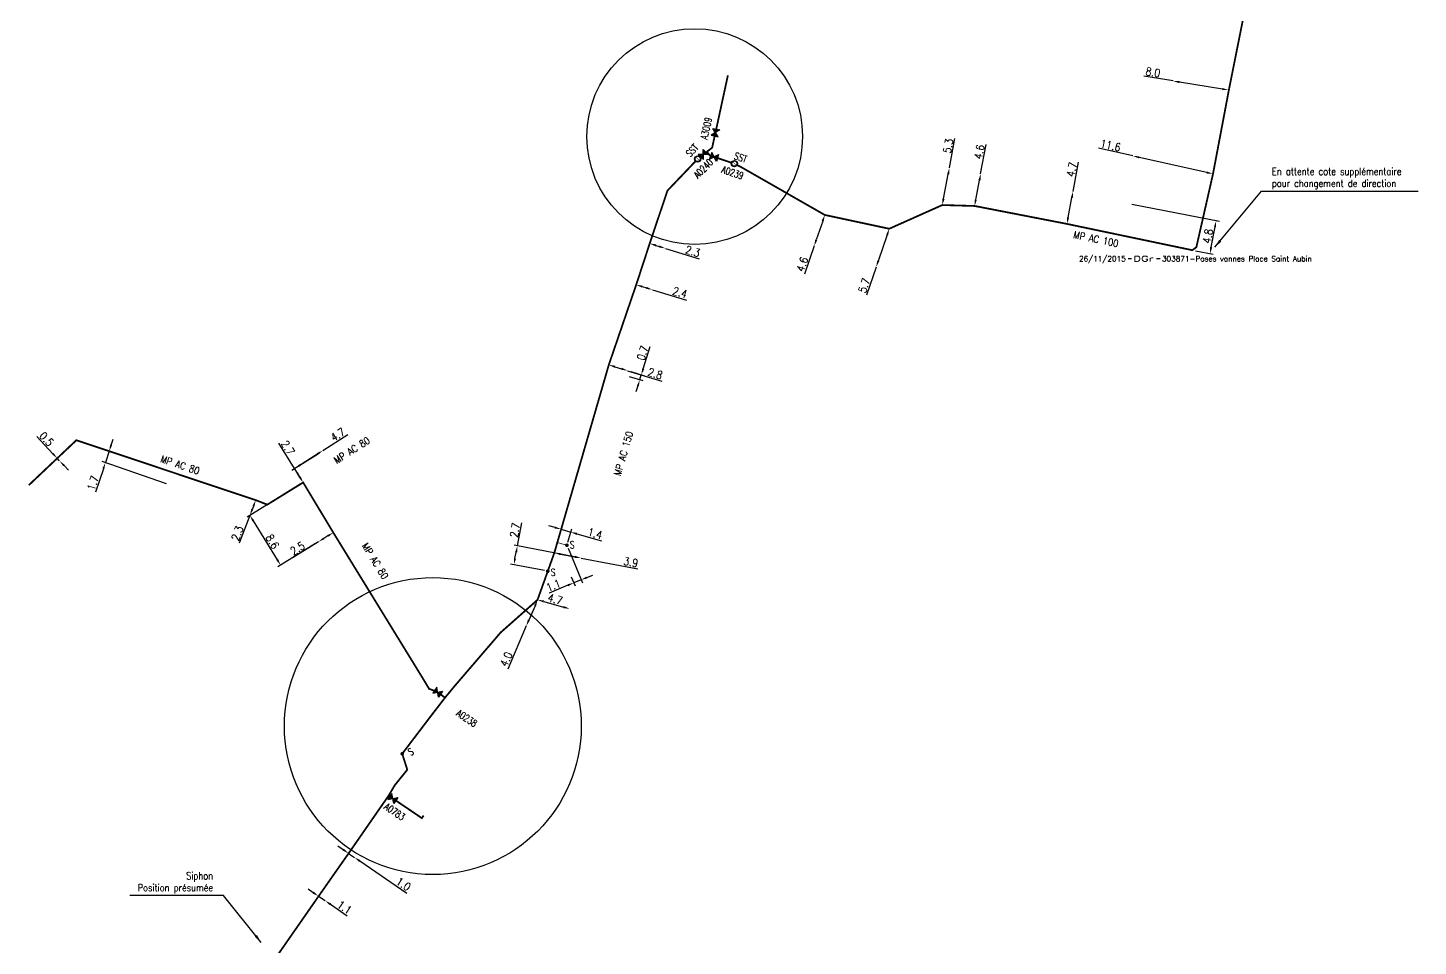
# Model space of a CAD drawing. Header units: millimetres. Extents: x 184000 to 185000, y 128000 to 129000.
# Drawn here: x 184754.3 to 184949.7, y 128175.1 to 128304.1 of the extents above; entities that cross this region are included whole.
import ezdxf
from ezdxf.enums import TextEntityAlignment as Align

# ---------------------------------------------------------------- set-up
doc = ezdxf.new("R2010")
doc.units = ezdxf.units.MM
doc.header["$PDMODE"] = 34
doc.layers.get('0').update_dxf_attribs({"linetype": 'CONTINUOUS'})
doc.layers.get('DEFPOINTS').update_dxf_attribs({"linetype": 'CONTINUOUS'})
for name, color, linetype in [('G_120', 4, 'CONTINUOUS'), ('G_300', 7, 'CONTINUOUS'), ('G_330', 7, 'CONTINUOUS'), ('G_900', 7, 'CONTINUOUS')]:
    doc.layers.add(name, color=color, linetype=linetype)
doc.layers.add('G_910', color=7, linetype='CONTINUOUS', plot=False)
doc.styles.add('G_ROMANS', font='ROMANS.SHX', dxfattribs={"width": 0.75})
doc.styles.get("Standard").update_dxf_attribs({"font": 'romans.shx', "width": 0.85})
doc.linetypes.add('G_typB_AP', pattern='A,5,-0.3,["o",Standard,S=1.5,R=0,X=0,Y=-0.5],-1.65', length=6.95)
doc.linetypes.add('G_TYPB_PE', pattern='A,5,-0.3,["o",Standard,S=1.5,R=0,X=0,Y=-0.5],-1.65', length=6.95)
doc.dimstyles.get("Standard").update_dxf_attribs({"dimtxt": 1.5, "dimasz": 1.2, "dimexe": 0.625, "dimexo": 0.625, "dimgap": 0.25, "dimtad": 1, "dimdec": 1, "dimzin": 0, "dimdsep": 46, "dimtxsty": 'Standard', "dimcen": -0.5, "dimadec": 0, "dimazin": 0, "dimtfac": 1, "dimtdec": 1, "dimtmove": 0, "dimatfit": 3, "dimfxl": 0, "dimtolj": 1, "dimtzin": 0, "dimarcsym": 0})

# ---------------------------------------------------------------- blocks, each defined once
blk = doc.blocks.new('G_300_04')
at = {"linetype": 'Continuous'}
h = blk.add_hatch(color=0, dxfattribs=at)
h.paths.add_polyline_path([(-0.5, 0.5), (-0.5, -0.5), (0, 0)])
h.paths.add_polyline_path([(0.5, 0.5), (0, 0), (0.5, -0.5)])
at = {"color": 0, "linetype": 'Continuous', "flags": 128}
blk.add_lwpolyline([(-0.5, -0.5), (0.5, 0.5), (0.5, -0.5), (-0.5, 0.5)], close=True, dxfattribs=at)
at = {"color": 0, "linetype": 'Continuous', "width": 0.75}
blk.add_attdef('NUM', text='', height=1, dxfattribs=at).set_placement((0, 1.78), align=Align.MIDDLE_CENTER)
at = {"color": 0, "linetype": 'Continuous', "width": 0.75, "flags": 3}
for tag, p in [('DEF_LEG', (0, -5)), ('DEF_COUP', (0, -7.5)), ('DEF_TYPE', (0, -10))]:
    blk.add_attdef(tag, text='', height=1.2, dxfattribs=at).set_placement(p, align=Align.MIDDLE)
blk = doc.blocks.new('G_300_11')
at = {"color": 0, "linetype": 'Continuous', "const_width": 0.248, "flags": 128}
blk.add_lwpolyline([(-0.13, 0, 1), (0.13, 0, 1)], format="xyb", close=True, dxfattribs=at)
at = {"linetype": 'Continuous', "style": 'G_ROMANS', "width": 0.75}
blk.add_attdef('S', text='', height=1, dxfattribs=at).set_placement((0, 1.35), align=Align.MIDDLE_CENTER)
at = {"color": 0, "linetype": 'Continuous', "width": 0.75, "flags": 3}
for tag, p in [('DEF_LEG', (0, -5)), ('DEF_COUP', (0, -7.5)), ('DEF_TYPE', (0, -10))]:
    blk.add_attdef(tag, text='', height=1.2, dxfattribs=at).set_placement(p, align=Align.MIDDLE)
blk = doc.blocks.new('G_330_16')
at = {"linetype": 'Continuous'}
h = blk.add_hatch(color=0, dxfattribs=at)
h.paths.add_polyline_path([(-0.44, 0, 1), (0.44, 0, 1)])
h.paths.add_polyline_path([(0.38, 0, 1), (-0.38, 0, 1)], flags=16)
at = {"color": 0, "linetype": 'Continuous', "const_width": 0.0625, "flags": 128}
blk.add_lwpolyline([(0.3, -0.3), (-0.3, 0.3)], dxfattribs=at)
at = {"color": 0, "linetype": 'Continuous'}
for radius in [0.438, 0.375]:
    blk.add_circle((0, 0), radius, dxfattribs=at)
at = {"color": 0, "linetype": 'Continuous', "width": 0.75}
blk.add_attdef('TPS', text='', height=1, dxfattribs=at).set_placement((0, 2.43), align=Align.MIDDLE)
at = {"color": 0, "linetype": 'Continuous', "width": 0.75, "flags": 3}
for tag, p in [('DEF_LEG', (0, -5)), ('DEF_COUP', (0, -7.5)), ('DEF_TYPE', (0, -10))]:
    blk.add_attdef(tag, text='', height=1.2, dxfattribs=at).set_placement(p, align=Align.MIDDLE)
blk = doc.blocks.new('GIS_MODF')
at = {"color": 0, "linetype": 'Continuous', "flags": 128}
for points in [[(-2.26, -0.01), (-1.76, -0.01)], [(1.76, -0.01), (2.26, -0.01)]]:
    blk.add_lwpolyline(points, dxfattribs=at)
at = {"color": 0, "linetype": 'Continuous'}
blk.add_attdef('DATE', text='', height=0.75, dxfattribs=at).set_placement((-2.58, -0.39), align=Align.RIGHT)
at = {"color": 0, "linetype": 'Continuous', "width": 3.590909}
blk.add_attdef('USER', text='', height=0.75, dxfattribs=at).set_placement((-1.52, -0.39), (1.31, -0.39), align=Align.FIT)
at = {"color": 0, "linetype": 'Continuous'}
blk.add_attdef('DESC', (2.53, -0.39), '', height=0.75, dxfattribs=at)
blk = doc.blocks.new('*D500')
at = {"layer": 'DEFPOINTS', "color": 0, "linetype": 'Continuous', "transparency": 16777216}
for p in [(184799.36, 128188.11), (184800.18, 128187.55), (184800.18, 128187.55)]:
    blk.add_point(p, dxfattribs=at)
at = {"layer": 'G_120', "color": 0, "linetype": 'Continuous', "lineweight": -2, "transparency": 16777216}
for p, q in [((184798.61, 128188.62), (184797.87, 128189.12)), ((184799.36, 128188.11), (184800.18, 128187.55)), ((184800.93, 128187.05), (184807.57, 128182.54))]:
    blk.add_line(p, q, dxfattribs=at)
at = {"layer": 'G_120', "color": 0, "linetype": 'Continuous', "transparency": 16777216}
for points in [[(184798.7, 128188.74), (184798.53, 128188.5), (184799.36, 128188.11)], [(184801.01, 128187.17), (184800.84, 128186.92), (184800.18, 128187.55)]]:
    blk.add_solid(points, dxfattribs=at)
at = {"layer": 'G_120', "color": 0, "linetype": 'Continuous', "transparency": 16777216, "insert": (184807.07, 128183.79), "char_height": 1.125, "attachment_point": 5, "rotation": 325.8272}
blk.add_mtext('\\A1;1.0', dxfattribs=at)
blk = doc.blocks.new('*D501')
at = {"layer": 'DEFPOINTS', "color": 0, "linetype": 'Continuous', "transparency": 16777216}
for p in [(184795.14, 128182.09), (184796.05, 128181.47), (184796.05, 128181.47)]:
    blk.add_point(p, dxfattribs=at)
at = {"layer": 'G_120', "color": 0, "linetype": 'Continuous', "lineweight": -2, "transparency": 16777216}
for p, q in [((184794.4, 128182.59), (184793.66, 128183.1)), ((184795.14, 128182.09), (184796.05, 128181.47)), ((184796.8, 128180.97), (184799.17, 128179.35))]:
    blk.add_line(p, q, dxfattribs=at)
at = {"layer": 'G_120', "color": 0, "linetype": 'Continuous', "transparency": 16777216}
for points in [[(184794.48, 128182.72), (184794.32, 128182.47), (184795.14, 128182.09)], [(184796.88, 128181.09), (184796.72, 128180.84), (184796.05, 128181.47)]]:
    blk.add_solid(points, dxfattribs=at)
at = {"layer": 'G_120', "color": 0, "linetype": 'Continuous', "transparency": 16777216, "insert": (184798.78, 128180.53), "char_height": 1.125, "attachment_point": 5, "rotation": 325.8272}
blk.add_mtext('\\A1;1.1', dxfattribs=at)
blk = doc.blocks.new('*D506')
at = {"layer": 'DEFPOINTS', "color": 0, "linetype": 'Continuous', "transparency": 16777216}
for p in [(184825.92, 128223.74), (184824.34, 128220.06), (184824.34, 128220.06)]:
    blk.add_point(p, dxfattribs=at)
at = {"layer": 'G_120', "color": 0, "linetype": 'Continuous', "lineweight": -2, "transparency": 16777216}
for p, q in [((184825.57, 128222.91), (184824.7, 128220.89)), ((184824.34, 128220.06), (184821.74, 128214))]:
    blk.add_line(p, q, dxfattribs=at)
at = {"layer": 'G_120', "color": 0, "linetype": 'Continuous', "transparency": 16777216}
for points in [[(184825.43, 128222.97), (184825.71, 128222.85), (184825.92, 128223.74)], [(184824.56, 128220.95), (184824.84, 128220.83), (184824.34, 128220.06)]]:
    blk.add_solid(points, dxfattribs=at)
at = {"layer": 'G_120', "color": 0, "linetype": 'Continuous', "transparency": 16777216, "insert": (184821.52, 128215.39), "char_height": 1.125, "attachment_point": 5, "rotation": 66.7411}
blk.add_mtext('\\A1;4.0', dxfattribs=at)
blk = doc.blocks.new('*D507')
at = {"layer": 'DEFPOINTS', "color": 0, "linetype": 'Continuous', "transparency": 16777216}
for p in [(184825.92, 128223.74), (184830.45, 128222.47), (184830.45, 128222.47)]:
    blk.add_point(p, dxfattribs=at)
at = {"layer": 'G_120', "color": 0, "linetype": 'Continuous', "lineweight": -2, "transparency": 16777216}
blk.add_line((184826.79, 128223.49), (184829.58, 128222.72), dxfattribs=at)
at = {"layer": 'G_120', "color": 0, "linetype": 'Continuous', "transparency": 16777216}
for points in [[(184826.83, 128223.64), (184826.75, 128223.35), (184825.92, 128223.74)], [(184829.62, 128222.86), (184829.54, 128222.57), (184830.45, 128222.47)]]:
    blk.add_solid(points, dxfattribs=at)
at = {"layer": 'G_120', "color": 0, "linetype": 'Continuous', "transparency": 16777216, "insert": (184828.39, 128223.83), "char_height": 1.125, "attachment_point": 5, "rotation": 344.4266}
blk.add_mtext('\\A1;4.7', dxfattribs=at)
blk = doc.blocks.new('*D508')
at = {"layer": 'DEFPOINTS', "color": 0, "linetype": 'Continuous', "transparency": 16777216}
for p in [(184835.94, 128256.75), (184838.57, 128255.93), (184838.57, 128255.93)]:
    blk.add_point(p, dxfattribs=at)
at = {"layer": 'G_120', "color": 0, "linetype": 'Continuous', "lineweight": -2, "transparency": 16777216}
for p, q in [((184836.8, 128256.48), (184837.71, 128256.2)), ((184838.57, 128255.93), (184843.38, 128254.45))]:
    blk.add_line(p, q, dxfattribs=at)
at = {"layer": 'G_120', "color": 0, "linetype": 'Continuous', "transparency": 16777216}
for points in [[(184836.85, 128256.63), (184836.76, 128256.34), (184835.94, 128256.75)], [(184837.75, 128256.34), (184837.66, 128256.06), (184838.57, 128255.93)]]:
    blk.add_solid(points, dxfattribs=at)
at = {"layer": 'G_120', "color": 0, "linetype": 'Continuous', "transparency": 16777216, "insert": (184842.46, 128255.51), "char_height": 1.125, "attachment_point": 5, "rotation": 342.7872}
blk.add_mtext('\\A1;2.8', dxfattribs=at)
blk = doc.blocks.new('*D509')
at = {"layer": 'DEFPOINTS', "color": 0, "linetype": 'Continuous', "transparency": 16777216}
for p in [(184838.57, 128255.93), (184838.36, 128255.27), (184840.29, 128254.67)]:
    blk.add_point(p, dxfattribs=at)
at = {"layer": 'G_120', "color": 0, "linetype": 'Continuous', "lineweight": -2, "transparency": 16777216}
for p, q in [((184840.77, 128256.19), (184841.76, 128259.32)), ((184839.02, 128255.8), (184840.95, 128255.2)), ((184838.81, 128255.13), (184840.74, 128254.53)), ((184840.02, 128253.81), (184839.75, 128252.95)), ((184840.29, 128254.67), (184840.5, 128255.34))]:
    blk.add_line(p, q, dxfattribs=at)
at = {"layer": 'G_120', "color": 0, "linetype": 'Continuous', "transparency": 16777216}
for points in [[(184840.63, 128256.24), (184840.92, 128256.15), (184840.5, 128255.34)], [(184839.88, 128253.85), (184840.17, 128253.76), (184840.29, 128254.67)]]:
    blk.add_solid(points, dxfattribs=at)
at = {"layer": 'G_120', "color": 0, "linetype": 'Continuous', "transparency": 16777216, "insert": (184840.69, 128258.41), "char_height": 1.125, "attachment_point": 5, "rotation": 72.5031}
blk.add_mtext('\\A1;0.7', dxfattribs=at)
blk = doc.blocks.new('*D510')
at = {"layer": 'DEFPOINTS', "color": 0, "linetype": 'Continuous', "transparency": 16777216}
for p in [(184839.79, 128268), (184842.08, 128267.3), (184842.08, 128267.3)]:
    blk.add_point(p, dxfattribs=at)
at = {"layer": 'G_120', "color": 0, "linetype": 'Continuous', "lineweight": -2, "transparency": 16777216}
for p, q in [((184840.65, 128267.74), (184841.22, 128267.57)), ((184842.08, 128267.3), (184846.88, 128265.84))]:
    blk.add_line(p, q, dxfattribs=at)
at = {"layer": 'G_120', "color": 0, "linetype": 'Continuous', "transparency": 16777216}
for points in [[(184840.69, 128267.88), (184840.61, 128267.6), (184839.79, 128268)], [(184841.27, 128267.71), (184841.18, 128267.42), (184842.08, 128267.3)]]:
    blk.add_solid(points, dxfattribs=at)
at = {"layer": 'G_120', "color": 0, "linetype": 'Continuous', "transparency": 16777216, "insert": (184845.94, 128266.91), "char_height": 1.125, "attachment_point": 5, "rotation": 343.0308}
blk.add_mtext('\\A1;2.4', dxfattribs=at)
blk = doc.blocks.new('*D511')
at = {"layer": 'DEFPOINTS', "color": 0, "linetype": 'Continuous', "transparency": 16777216}
for p in [(184841.69, 128273.8), (184843.89, 128273.11), (184843.89, 128273.11)]:
    blk.add_point(p, dxfattribs=at)
at = {"layer": 'G_120', "color": 0, "linetype": 'Continuous', "lineweight": -2, "transparency": 16777216}
for p, q in [((184842.55, 128273.53), (184843.03, 128273.38)), ((184843.89, 128273.11), (184848.65, 128271.63))]:
    blk.add_line(p, q, dxfattribs=at)
at = {"layer": 'G_120', "color": 0, "linetype": 'Continuous', "transparency": 16777216}
for points in [[(184842.6, 128273.67), (184842.51, 128273.39), (184841.69, 128273.8)], [(184843.08, 128273.52), (184842.99, 128273.24), (184843.89, 128273.11)]]:
    blk.add_solid(points, dxfattribs=at)
at = {"layer": 'G_120', "color": 0, "linetype": 'Continuous', "transparency": 16777216, "insert": (184847.74, 128272.7), "char_height": 1.125, "attachment_point": 5, "rotation": 342.7342}
blk.add_mtext('\\A1;2.3', dxfattribs=at)
blk = doc.blocks.new('*D512')
at = {"layer": 'DEFPOINTS', "color": 0, "linetype": 'Continuous', "transparency": 16777216}
for p in [(184823.09, 128231.32), (184832.06, 128229.6), (184827.36, 128227.76)]:
    blk.add_point(p, dxfattribs=at)
at = {"layer": 'G_300', "color": 0, "linetype": 'Continuous', "lineweight": -2, "transparency": 16777216}
for p, q in [((184823.09, 128231.32), (184823.71, 128234.54)), ((184831.6, 128229.69), (184822.63, 128231.41)), ((184822.75, 128229.55), (184822.92, 128230.44)), ((184826.9, 128227.84), (184822.13, 128228.76))]:
    blk.add_line(p, q, dxfattribs=at)
at = {"layer": 'G_300', "color": 0, "linetype": 'Continuous', "transparency": 16777216}
for points in [[(184822.78, 128230.46), (184823.07, 128230.41), (184823.09, 128231.32)], [(184822.61, 128229.58), (184822.9, 128229.52), (184822.59, 128228.67)]]:
    blk.add_solid(points, dxfattribs=at)
at = {"layer": 'G_300', "color": 0, "linetype": 'Continuous', "transparency": 16777216, "insert": (184822.75, 128233.51), "char_height": 1.125, "attachment_point": 5, "rotation": 79.1679}
blk.add_mtext('\\A1;2.7', dxfattribs=at)
blk = doc.blocks.new('*D513')
at = {"layer": 'DEFPOINTS', "color": 0, "linetype": 'Continuous', "transparency": 16777216}
for p in [(184828.28, 128230.33), (184832.06, 128229.6), (184832.06, 128229.6)]:
    blk.add_point(p, dxfattribs=at)
at = {"layer": 'G_120', "color": 0, "linetype": 'Continuous', "lineweight": -2, "transparency": 16777216}
for p, q in [((184829.16, 128230.16), (184831.18, 128229.77)), ((184832.06, 128229.6), (184840.04, 128228.08))]:
    blk.add_line(p, q, dxfattribs=at)
at = {"layer": 'G_120', "color": 0, "linetype": 'Continuous', "transparency": 16777216}
for points in [[(184829.19, 128230.31), (184829.13, 128230.01), (184828.28, 128230.33)], [(184831.2, 128229.92), (184831.15, 128229.63), (184832.06, 128229.6)]]:
    blk.add_solid(points, dxfattribs=at)
at = {"layer": 'G_120', "color": 0, "linetype": 'Continuous', "transparency": 16777216, "insert": (184839.03, 128229.03), "char_height": 1.125, "attachment_point": 5, "rotation": 349.1679}
blk.add_mtext('\\A1;3.9', dxfattribs=at)
blk = doc.blocks.new('*D514')
at = {"layer": 'DEFPOINTS', "color": 0, "linetype": 'Continuous', "transparency": 16777216}
for p in [(184883.82, 128284.42), (184883.82, 128284.42), (184882.82, 128279.2)]:
    blk.add_point(p, dxfattribs=at)
at = {"layer": 'G_120', "color": 0, "linetype": 'Continuous', "lineweight": -2, "transparency": 16777216}
for p, q in [((184883.82, 128284.42), (184884.59, 128288.53)), ((184882.99, 128280.08), (184883.65, 128283.54))]:
    blk.add_line(p, q, dxfattribs=at)
at = {"layer": 'G_120', "color": 0, "linetype": 'Continuous', "transparency": 16777216}
for points in [[(184883.5, 128283.57), (184883.79, 128283.51), (184883.82, 128284.42)], [(184882.84, 128280.11), (184883.14, 128280.05), (184882.82, 128279.2)]]:
    blk.add_solid(points, dxfattribs=at)
at = {"layer": 'G_120', "color": 0, "linetype": 'Continuous', "transparency": 16777216, "insert": (184883.64, 128287.5), "char_height": 1.125, "attachment_point": 5, "rotation": 79.2553}
blk.add_mtext('\\A1;5.3', dxfattribs=at)
blk = doc.blocks.new('*D515')
at = {"layer": 'DEFPOINTS', "color": 0, "linetype": 'Continuous', "transparency": 16777216}
for p in [(184866.3, 128277.81), (184864.81, 128273.45), (184864.81, 128273.45)]:
    blk.add_point(p, dxfattribs=at)
at = {"layer": 'G_120', "color": 0, "linetype": 'Continuous', "lineweight": -2, "transparency": 16777216}
for p, q in [((184866.01, 128276.95), (184865.1, 128274.3)), ((184864.81, 128273.45), (184863.46, 128269.5))]:
    blk.add_line(p, q, dxfattribs=at)
at = {"layer": 'G_120', "color": 0, "linetype": 'Continuous', "transparency": 16777216}
for points in [[(184865.86, 128277), (184866.15, 128276.91), (184866.3, 128277.81)], [(184864.96, 128274.35), (184865.24, 128274.26), (184864.81, 128273.45)]]:
    blk.add_solid(points, dxfattribs=at)
at = {"layer": 'G_120', "color": 0, "linetype": 'Continuous', "transparency": 16777216, "insert": (184863.14, 128270.87), "char_height": 1.125, "attachment_point": 5, "rotation": 71.1534}
blk.add_mtext('\\A1;4.6', dxfattribs=at)
blk = doc.blocks.new('*D516')
at = {"layer": 'DEFPOINTS', "color": 0, "linetype": 'Continuous', "transparency": 16777216}
for p in [(184875.36, 128275.87), (184873.52, 128270.48), (184873.52, 128270.48)]:
    blk.add_point(p, dxfattribs=at)
at = {"layer": 'G_120', "color": 0, "linetype": 'Continuous', "lineweight": -2, "transparency": 16777216}
for p, q in [((184875.07, 128275.02), (184873.81, 128271.33)), ((184873.52, 128270.48), (184872.17, 128266.53))]:
    blk.add_line(p, q, dxfattribs=at)
at = {"layer": 'G_120', "color": 0, "linetype": 'Continuous', "transparency": 16777216}
for points in [[(184874.93, 128275.07), (184875.21, 128274.97), (184875.36, 128275.87)], [(184873.67, 128271.38), (184873.95, 128271.28), (184873.52, 128270.48)]]:
    blk.add_solid(points, dxfattribs=at)
at = {"layer": 'G_120', "color": 0, "linetype": 'Continuous', "transparency": 16777216, "insert": (184871.84, 128267.89), "char_height": 1.125, "attachment_point": 5, "rotation": 71.1534}
blk.add_mtext('\\A1;5.7', dxfattribs=at)
blk = doc.blocks.new('*D517')
at = {"layer": 'DEFPOINTS', "color": 0, "linetype": 'Continuous', "transparency": 16777216}
for p in [(184888.21, 128283.59), (184888.21, 128283.59), (184887.36, 128279.07)]:
    blk.add_point(p, dxfattribs=at)
at = {"layer": 'G_120', "color": 0, "linetype": 'Continuous', "lineweight": -2, "transparency": 16777216}
for p, q in [((184888.21, 128283.59), (184888.99, 128287.69)), ((184887.52, 128279.95), (184888.05, 128282.7))]:
    blk.add_line(p, q, dxfattribs=at)
at = {"layer": 'G_120', "color": 0, "linetype": 'Continuous', "transparency": 16777216}
for points in [[(184887.9, 128282.73), (184888.19, 128282.68), (184888.21, 128283.59)], [(184887.38, 128279.98), (184887.67, 128279.92), (184887.36, 128279.07)]]:
    blk.add_solid(points, dxfattribs=at)
at = {"layer": 'G_120', "color": 0, "linetype": 'Continuous', "transparency": 16777216, "insert": (184888.03, 128286.66), "char_height": 1.125, "attachment_point": 5, "rotation": 79.2553}
blk.add_mtext('\\A1;4.6', dxfattribs=at)
blk = doc.blocks.new('*D518')
at = {"layer": 'DEFPOINTS', "color": 0, "linetype": 'Continuous', "transparency": 16777216}
for p in [(184901.2, 128281.12), (184901.2, 128281.12), (184900.34, 128276.55)]:
    blk.add_point(p, dxfattribs=at)
at = {"layer": 'G_120', "color": 0, "linetype": 'Continuous', "lineweight": -2, "transparency": 16777216}
for p, q in [((184901.2, 128281.12), (184901.98, 128285.23)), ((184900.5, 128277.44), (184901.03, 128280.24))]:
    blk.add_line(p, q, dxfattribs=at)
at = {"layer": 'G_120', "color": 0, "linetype": 'Continuous', "transparency": 16777216}
for points in [[(184900.89, 128280.27), (184901.18, 128280.21), (184901.2, 128281.12)], [(184900.36, 128277.47), (184900.65, 128277.41), (184900.34, 128276.55)]]:
    blk.add_solid(points, dxfattribs=at)
at = {"layer": 'G_120', "color": 0, "linetype": 'Continuous', "transparency": 16777216, "insert": (184901.02, 128284.2), "char_height": 1.125, "attachment_point": 5, "rotation": 79.2553}
blk.add_mtext('\\A1;4.7', dxfattribs=at)
blk = doc.blocks.new('*D519')
at = {"layer": 'DEFPOINTS', "color": 0, "linetype": 'Continuous', "transparency": 16777216}
for p in [(184909.01, 128279.43), (184921.32, 128277.01), (184917.96, 128272.86)]:
    blk.add_point(p, dxfattribs=at)
at = {"layer": 'G_120', "color": 0, "linetype": 'Continuous', "lineweight": -2, "transparency": 16777216}
for p, q in [((184909.47, 128279.33), (184921.78, 128276.92)), ((184920.62, 128273.26), (184921.16, 128276.12)), ((184918.42, 128272.77), (184920.91, 128272.28))]:
    blk.add_line(p, q, dxfattribs=at)
at = {"layer": 'G_120', "color": 0, "linetype": 'Continuous', "transparency": 16777216}
for points in [[(184921.01, 128276.15), (184921.3, 128276.1), (184921.32, 128277.01)], [(184920.47, 128273.29), (184920.77, 128273.23), (184920.45, 128272.37)]]:
    blk.add_solid(points, dxfattribs=at)
at = {"layer": 'G_120', "color": 0, "linetype": 'Continuous', "transparency": 16777216, "insert": (184920.15, 128274.83), "char_height": 1.125, "attachment_point": 5, "rotation": 79.3803}
blk.add_mtext('\\A1;4.8', dxfattribs=at)
blk = doc.blocks.new('*D520')
at = {"layer": 'DEFPOINTS', "color": 0, "linetype": 'Continuous', "transparency": 16777216}
for p in [(184797.21, 128233.18), (184795.13, 128231.9), (184795.13, 128231.9)]:
    blk.add_point(p, dxfattribs=at)
at = {"layer": 'G_120', "color": 0, "linetype": 'Continuous', "lineweight": -2, "transparency": 16777216}
for p, q in [((184796.45, 128232.71), (184795.89, 128232.37)), ((184795.13, 128231.9), (184791.57, 128229.7))]:
    blk.add_line(p, q, dxfattribs=at)
at = {"layer": 'G_120', "color": 0, "linetype": 'Continuous', "transparency": 16777216}
for points in [[(184795.81, 128232.5), (184795.97, 128232.24), (184795.13, 128231.9)], [(184796.37, 128232.84), (184796.52, 128232.58), (184797.21, 128233.18)]]:
    blk.add_solid(points, dxfattribs=at)
at = {"layer": 'G_120', "color": 0, "linetype": 'Continuous', "transparency": 16777216, "insert": (184792.19, 128230.96), "char_height": 1.125, "attachment_point": 5, "rotation": 31.7064}
blk.add_mtext('\\A1;2.5', dxfattribs=at)
blk = doc.blocks.new('*D521')
at = {"layer": 'DEFPOINTS', "color": 0, "linetype": 'Continuous', "transparency": 16777216}
for p in [(184830.05, 128231.4), (184830.49, 128227.41), (184831.02, 128226.12)]:
    blk.add_point(p, dxfattribs=at)
at = {"layer": 'G_300', "color": 0, "linetype": 'Continuous', "lineweight": -2, "transparency": 16777216}
for p, q in [((184830.22, 128230.97), (184832.22, 128226.1)), ((184830.67, 128226.98), (184831.2, 128225.69)), ((184832.04, 128226.54), (184831.02, 128226.12)), ((184832.87, 128226.88), (184833.71, 128227.22)), ((184830.19, 128225.78), (184827.54, 128224.69))]:
    blk.add_line(p, q, dxfattribs=at)
at = {"layer": 'G_300', "color": 0, "linetype": 'Continuous', "transparency": 16777216}
for points in [[(184832.82, 128227.02), (184832.93, 128226.74), (184832.04, 128226.54)], [(184830.13, 128225.92), (184830.25, 128225.64), (184831.02, 128226.12)]]:
    blk.add_solid(points, dxfattribs=at)
at = {"layer": 'G_300', "color": 0, "linetype": 'Continuous', "transparency": 16777216, "insert": (184828.16, 128225.76), "char_height": 1.125, "attachment_point": 5, "rotation": 22.3077}
blk.add_mtext('\\A1;1.1', dxfattribs=at)
blk = doc.blocks.new('*D522')
at = {"layer": 'DEFPOINTS', "color": 0, "linetype": 'Continuous', "transparency": 16777216}
for p in [(184829.01, 128232.85), (184829.24, 128233.65), (184830.05, 128231.4)]:
    blk.add_point(p, dxfattribs=at)
at = {"layer": 'G_300', "color": 0, "linetype": 'Continuous', "lineweight": -2, "transparency": 16777216}
for p, q in [((184828.38, 128233.9), (184827.51, 128234.15)), ((184829.14, 128233.3), (184829.37, 128234.1)), ((184829.24, 128233.65), (184830.59, 128233.26)), ((184830.18, 128231.85), (184830.72, 128233.71)), ((184831.45, 128233.01), (184834.89, 128232.01))]:
    blk.add_line(p, q, dxfattribs=at)
at = {"layer": 'G_300', "color": 0, "linetype": 'Continuous', "transparency": 16777216}
for points in [[(184828.42, 128234.04), (184828.33, 128233.75), (184829.24, 128233.65)], [(184831.49, 128233.15), (184831.41, 128232.86), (184830.59, 128233.26)]]:
    blk.add_solid(points, dxfattribs=at)
at = {"layer": 'G_300', "color": 0, "linetype": 'Continuous', "transparency": 16777216, "insert": (184834.01, 128233.05), "char_height": 1.125, "attachment_point": 5, "rotation": 343.8262}
blk.add_mtext('\\A1;1.4', dxfattribs=at)
blk = doc.blocks.new('*D539')
at = {"layer": 'DEFPOINTS', "color": 0, "linetype": 'Continuous', "transparency": 16777216}
for p in [(184909.6, 128286.1), (184909.6, 128286.1), (184920.87, 128283.57)]:
    blk.add_point(p, dxfattribs=at)
at = {"layer": 'G_120', "color": 0, "linetype": 'Continuous', "lineweight": -2, "transparency": 16777216}
for p, q in [((184909.6, 128286.1), (184904.77, 128287.18)), ((184919.99, 128283.77), (184910.48, 128285.9))]:
    blk.add_line(p, q, dxfattribs=at)
at = {"layer": 'G_120', "color": 0, "linetype": 'Continuous', "transparency": 16777216}
for points in [[(184910.51, 128286.05), (184910.45, 128285.76), (184909.6, 128286.1)], [(184920.03, 128283.92), (184919.96, 128283.63), (184920.87, 128283.57)]]:
    blk.add_solid(points, dxfattribs=at)
at = {"layer": 'G_120', "color": 0, "linetype": 'Continuous', "transparency": 16777216, "insert": (184906.47, 128287.57), "char_height": 1.125, "attachment_point": 5, "rotation": 347.3717}
blk.add_mtext('\\A1;11.6', dxfattribs=at)
blk = doc.blocks.new('*D540')
at = {"layer": 'DEFPOINTS', "color": 0, "linetype": 'Continuous', "transparency": 16777216}
for p in [(184915.25, 128296.63), (184915.25, 128296.63), (184923.1, 128295.35)]:
    blk.add_point(p, dxfattribs=at)
at = {"layer": 'G_120', "color": 0, "linetype": 'Continuous', "lineweight": -2, "transparency": 16777216}
for p, q in [((184915.25, 128296.63), (184911.13, 128297.3)), ((184922.21, 128295.49), (184916.14, 128296.48))]:
    blk.add_line(p, q, dxfattribs=at)
at = {"layer": 'G_120', "color": 0, "linetype": 'Continuous', "transparency": 16777216}
for points in [[(184916.17, 128296.63), (184916.12, 128296.33), (184915.25, 128296.63)], [(184922.24, 128295.64), (184922.19, 128295.34), (184923.1, 128295.35)]]:
    blk.add_solid(points, dxfattribs=at)
at = {"layer": 'G_120', "color": 0, "linetype": 'Continuous', "transparency": 16777216, "insert": (184912.43, 128297.85), "char_height": 1.125, "attachment_point": 5, "rotation": 350.7277}
blk.add_mtext('\\A1;8.0', dxfattribs=at)
blk = doc.blocks.new('*D642')
at = {"layer": 'DEFPOINTS', "color": 0, "linetype": 'Continuous', "transparency": 16777216}
for p in [(184792.97, 128240.22), (184795.13, 128231.9), (184789.81, 128228.61)]:
    blk.add_point(p, dxfattribs=at)
at = {"layer": 'G_120', "color": 0, "linetype": 'Continuous', "lineweight": -2, "transparency": 16777216}
for p, q in [((184792.57, 128239.97), (184785.09, 128235.35)), ((184785.96, 128234.83), (184789.33, 128229.37)), ((184794.73, 128231.65), (184789.41, 128228.36))]:
    blk.add_line(p, q, dxfattribs=at)
at = {"layer": 'G_120', "color": 0, "linetype": 'Continuous', "transparency": 16777216}
for points in [[(184786.09, 128234.91), (184785.83, 128234.75), (184785.49, 128235.6)], [(184789.46, 128229.45), (184789.2, 128229.29), (184789.81, 128228.61)]]:
    blk.add_solid(points, dxfattribs=at)
at = {"layer": 'G_120', "color": 0, "linetype": 'Continuous', "transparency": 16777216, "insert": (184788.65, 128231.91), "char_height": 1.125, "attachment_point": 5, "rotation": 301.7064}
blk.add_mtext('\\A1;8.6', dxfattribs=at)
blk = doc.blocks.new('*D643')
at = {"layer": 'DEFPOINTS', "color": 0, "linetype": 'Continuous', "transparency": 16777216}
for p in [(184786.31, 128237.74), (184785.49, 128235.6), (184785.49, 128235.6)]:
    blk.add_point(p, dxfattribs=at)
at = {"layer": 'G_120', "color": 0, "linetype": 'Continuous', "lineweight": -2, "transparency": 16777216}
for p, q in [((184785.99, 128236.9), (184785.81, 128236.44)), ((184785.49, 128235.6), (184783.99, 128231.7))]:
    blk.add_line(p, q, dxfattribs=at)
at = {"layer": 'G_120', "color": 0, "linetype": 'Continuous', "transparency": 16777216}
for points in [[(184785.67, 128236.49), (184785.95, 128236.38), (184785.49, 128235.6)], [(184785.85, 128236.96), (184786.13, 128236.85), (184786.31, 128237.74)]]:
    blk.add_solid(points, dxfattribs=at)
at = {"layer": 'G_120', "color": 0, "linetype": 'Continuous', "transparency": 16777216, "insert": (184783.72, 128233.08), "char_height": 1.125, "attachment_point": 5, "rotation": 68.9931}
blk.add_mtext('\\A1;2.3', dxfattribs=at)
blk = doc.blocks.new('*D644')
at = {"layer": 'DEFPOINTS', "color": 0, "linetype": 'Continuous', "transparency": 16777216}
for p in [(184765.7, 128244.62), (184765.17, 128243.01), (184774.2, 128239.89)]:
    blk.add_point(p, dxfattribs=at)
at = {"layer": 'G_120', "color": 0, "linetype": 'Continuous', "lineweight": -2, "transparency": 16777216}
for p, q in [((184765.98, 128245.48), (184766.26, 128246.33)), ((184765.7, 128244.62), (184765.17, 128243.01)), ((184764.89, 128242.16), (184763.8, 128238.84)), ((184773.75, 128240.04), (184764.73, 128243.17))]:
    blk.add_line(p, q, dxfattribs=at)
at = {"layer": 'G_120', "color": 0, "linetype": 'Continuous', "transparency": 16777216}
for points in [[(184765.84, 128245.52), (184766.12, 128245.43), (184765.7, 128244.62)], [(184764.75, 128242.21), (184765.03, 128242.11), (184765.17, 128243.01)]]:
    blk.add_solid(points, dxfattribs=at)
at = {"layer": 'G_120', "color": 0, "linetype": 'Continuous', "transparency": 16777216, "insert": (184763.44, 128240.14), "char_height": 1.125, "attachment_point": 5, "rotation": 71.7912}
blk.add_mtext('\\A1;1.7', dxfattribs=at)
blk = doc.blocks.new('*D645')
at = {"layer": 'DEFPOINTS', "color": 0, "linetype": 'Continuous', "transparency": 16777216}
for p in [(184758.4, 128243.62), (184758.74, 128243.25), (184758.74, 128243.25)]:
    blk.add_point(p, dxfattribs=at)
at = {"layer": 'G_120', "color": 0, "linetype": 'Continuous', "lineweight": -2, "transparency": 16777216}
for p, q in [((184757.78, 128244.27), (184755.53, 128246.66)), ((184758.74, 128243.25), (184758.4, 128243.62)), ((184759.36, 128242.6), (184759.98, 128241.95))]:
    blk.add_line(p, q, dxfattribs=at)
at = {"layer": 'G_120', "color": 0, "linetype": 'Continuous', "transparency": 16777216}
for points in [[(184757.89, 128244.38), (184757.67, 128244.17), (184758.4, 128243.62)], [(184759.47, 128242.7), (184759.25, 128242.5), (184758.74, 128243.25)]]:
    blk.add_solid(points, dxfattribs=at)
at = {"layer": 'G_120', "color": 0, "linetype": 'Continuous', "transparency": 16777216, "insert": (184756.89, 128246.31), "char_height": 1.125, "attachment_point": 5, "rotation": 313.3605}
blk.add_mtext('\\A1;0.5', dxfattribs=at)
blk = doc.blocks.new('*D707')
at = {"layer": 'DEFPOINTS', "color": 0, "linetype": 'Continuous', "transparency": 16777216}
for p in [(184795.73, 128244.7), (184795.73, 128244.7), (184792.97, 128240.22)]:
    blk.add_point(p, dxfattribs=at)
at = {"layer": 'G_120', "color": 0, "linetype": 'Continuous', "lineweight": -2, "transparency": 16777216}
for p, q in [((184795.73, 128244.7), (184799.25, 128246.95)), ((184792.52, 128242.66), (184794.97, 128244.22)), ((184792.73, 128240.62), (184791.52, 128242.57))]:
    blk.add_line(p, q, dxfattribs=at)
at = {"layer": 'G_120', "color": 0, "linetype": 'Continuous', "transparency": 16777216}
for points in [[(184794.89, 128244.35), (184795.05, 128244.09), (184795.73, 128244.7)], [(184792.44, 128242.78), (184792.61, 128242.53), (184791.77, 128242.17)]]:
    blk.add_solid(points, dxfattribs=at)
at = {"layer": 'G_120', "color": 0, "linetype": 'Continuous', "transparency": 16777216, "insert": (184797.84, 128246.94), "char_height": 1.125, "attachment_point": 5, "rotation": 32.563}
blk.add_mtext('\\A1;4.7', dxfattribs=at)
blk = doc.blocks.new('*D708')
at = {"layer": 'DEFPOINTS', "color": 0, "linetype": 'Continuous', "transparency": 16777216}
for p in [(184795.73, 128244.7), (184791.77, 128242.17), (184792.97, 128240.22)]:
    blk.add_point(p, dxfattribs=at)
at = {"layer": 'G_120', "color": 0, "linetype": 'Continuous', "lineweight": -2, "transparency": 16777216}
for p, q in [((184791.77, 128242.17), (184789.57, 128245.73)), ((184795.33, 128244.45), (184791.37, 128241.92)), ((184792.5, 128240.99), (184792.24, 128241.41))]:
    blk.add_line(p, q, dxfattribs=at)
at = {"layer": 'G_120', "color": 0, "linetype": 'Continuous', "transparency": 16777216}
for points in [[(184792.37, 128241.49), (184792.11, 128241.33), (184791.77, 128242.17)], [(184792.63, 128241.07), (184792.37, 128240.91), (184792.97, 128240.22)]]:
    blk.add_solid(points, dxfattribs=at)
at = {"layer": 'G_120', "color": 0, "linetype": 'Continuous', "transparency": 16777216, "insert": (184790.83, 128245.11), "char_height": 1.125, "attachment_point": 5, "rotation": 301.7064}
blk.add_mtext('\\A1;2.7', dxfattribs=at)

msp = doc.modelspace()

# ---------------------------------------------------------------- linework, layer by layer
at = {"layer": 'G_120', "linetype": 'G_typB_AP', "ltscale": 0.5}
for points in [[(184853.94, 128284.84, 0.25, 0.25, 0), (184854.39, 128284.62, 0.25, 0.25, 0), (184856.22, 128283.57, 0.25, 0.25, 0), (184866.3, 128277.81, 0.25, 0.25, 0), (184875.36, 128275.87, 0.25, 0.25, 0), (184882.82, 128279.2, 0.25, 0.25, 0), (184882.82, 128279.2, 0.25, 0.25, 0), (184887.36, 128279.07, 0.25, 0.25, 0), (184887.36, 128279.07, 0.25, 0.25, 0), (184900.34, 128276.55, 0.25, 0.25, 0), (184900.34, 128276.55, 0.25, 0.25, 0), (184900.34, 128276.55, 0.25, 0.25, 0), (184900.34, 128276.55, 0.25, 0.25, 0), (184917.96, 128272.86, 0.25, 0.25, 0), (184918.53, 128273.27, 0.25, 0.25, 0), (184920.87, 128283.57, 0.25, 0.25, 0), (184923.1, 128295.35, 0.25, 0.25, 0), (184923.1, 128295.35, 0.25, 0.25, 0), (184925.04, 128305.05, 0.25, 0.25, 0), (184925.04, 128305.05, 0.25, 0.25, 0), (184927.52, 128317.61, 0, 0, 0)], [(184848.17, 128285.4, 0.25, 0.25, 0), (184844.18, 128281.22, 0.25, 0.25, 0), (184841.69, 128273.8, 0.25, 0.25, 0), (184841.69, 128273.8, 0.25, 0.25, 0), (184839.79, 128268, 0.25, 0.25, 0), (184839.79, 128268, 0.25, 0.25, 0), (184835.94, 128256.75, 0.25, 0.25, 0), (184829.01, 128232.85, 0.25, 0.25, 0), (184828.7, 128231.79, 0.25, 0.25, 0), (184828.28, 128230.33, 0.25, 0.25, 0), (184827.36, 128227.76, 0.25, 0.25, 0), (184825.92, 128223.74, 0.25, 0.25, 0), (184820.73, 128219.14, 0.25, 0.25, 0), (184814.23, 128211.58, 0.25, 0.25, 0), (184812.91, 128209.98, 0.25, 0.25, 0), (184810.8, 128207.24, 0.25, 0.25, 0), (184807.08, 128202.35, 0.25, 0.25, 0), (184806.9, 128202.11, 0.25, 0.25, 0), (184807.61, 128199.86, 0.25, 0.25, 0), (184805.87, 128197.71, 0.25, 0.25, 0), (184804.99, 128196.23, 0.25, 0.25, 0), (184799.36, 128188.11, 0.25, 0.25, 0), (184799.36, 128188.11, 0.25, 0.25, 0), (184795.14, 128182.09, 0.25, 0.25, 0), (184788.74, 128172.9, 0.25, 0.25, 0)], [(184851.21, 128285.81, 0.25, 0.25, 0), (184853.19, 128285.15, 0.25, 0.25, 0)]]:
    msp.add_lwpolyline(points, format="xyseb", dxfattribs=at)
at = {"layer": 'G_120', "linetype": 'G_typB_AP', "ltscale": 0.5, "const_width": 0.25}
for points in [[(184851.04, 128289.87), (184851.23, 128290.74), (184852.68, 128297.43)], [(184849.62, 128286.6), (184849.73, 128286.69), (184850.47, 128287.27), (184850.82, 128288.89)], [(184850.26, 128286.12), (184850.15, 128286.16), (184849.73, 128286.69)], [(184848.78, 128285.94), (184848.84, 128285.99)], [(184811.41, 128210.95), (184810.67, 128211.24), (184809.74, 128212.79), (184797.21, 128233.18), (184792.97, 128240.22), (184787.93, 128237.11), (184786.31, 128237.74), (184765.7, 128244.62), (184761.09, 128246.16), (184758.4, 128243.62), (184754.39, 128239.83)], [(184812.29, 128210.46), (184812.91, 128209.98)], [(184805.18, 128196.1), (184804.99, 128196.23)]]:
    msp.add_lwpolyline(points, dxfattribs=at)
at = {"layer": 'G_120', "linetype": 'G_TYPB_PE', "const_width": 0.25, "flags": 128}
msp.add_lwpolyline([(184809.91, 128193.43), (184809.66, 128193.06), (184806, 128195.54)], dxfattribs=at)
at = {"layer": 'G_900', "const_width": 0.1, "flags": 128}
msp.add_lwpolyline([(184830.05, 128231.4), (184828.7, 128231.79)], dxfattribs=at)
at = {"layer": 'G_900'}
for centre, radius in [((184848.01, 128288.82), 15.16), ((184811.2, 128206), 20.86)]:
    msp.add_circle(centre, radius, dxfattribs=at)

# ---------------------------------------------------------------- block references
at = {"layer": 'G_300'}
ref = msp.add_blockref('G_300_04', (184850.93, 128289.38), dxfattribs=dict(at, rotation=77.72068249496158))
ref.add_attrib('NUM', 'A3009', dxfattribs={"layer": '0', "color": 0, "linetype": 'Continuous', "height": 1, "rotation": 77.7207, "width": 0.75}).set_placement((184849.64, 128289.97), align=Align.MIDDLE_CENTER)
ref = msp.add_blockref('G_300_04', (184849.23, 128286.3), dxfattribs=dict(at, rotation=45.47985754193763))
ref.add_attrib('NUM', 'A0240', dxfattribs={"layer": '0', "color": 0, "linetype": 'Continuous', "height": 1, "rotation": 45.4799, "width": 0.75}).set_placement((184849.22, 128284.33), align=Align.MIDDLE_CENTER)
ref = msp.add_blockref('G_300_04', (184850.74, 128285.97), dxfattribs=dict(at, rotation=341.7018164161839))
ref.add_attrib('NUM', 'A0239', dxfattribs={"layer": '0', "color": 0, "linetype": 'Continuous', "height": 1, "rotation": 341.7018, "width": 0.75}).set_placement((184853.34, 128283.75), align=Align.MIDDLE_CENTER)
ref = msp.add_blockref('G_300_11', (184830.05, 128231.4), dxfattribs=at)
ref.add_attrib('S', 'S', dxfattribs={"layer": '0', "linetype": 'Continuous', "height": 1, "style": 'G_ROMANS', "width": 0.75}).set_placement((184830.8, 128231.46), align=Align.MIDDLE_CENTER)
ref = msp.add_blockref('G_300_11', (184827.36, 128227.76), dxfattribs=at)
ref.add_attrib('S', 'S', dxfattribs={"layer": '0', "linetype": 'Continuous', "height": 1, "style": 'G_ROMANS', "width": 0.75}).set_placement((184828.11, 128227.6), align=Align.MIDDLE_CENTER)
ref = msp.add_blockref('G_300_04', (184811.88, 128210.77), dxfattribs=dict(at, rotation=325.8272159980482))
ref.add_attrib('NUM', 'A0238', dxfattribs={"layer": '0', "color": 0, "linetype": 'Continuous', "height": 1, "rotation": 325.8272, "width": 0.75}).set_placement((184815.98, 128207.1), align=Align.MIDDLE_CENTER)
ref = msp.add_blockref('G_300_11', (184806.9, 128202.11), dxfattribs=dict(at, rotation=29.64648801600566))
ref.add_attrib('S', 'S', dxfattribs={"layer": '0', "linetype": 'Continuous', "height": 1, "rotation": 29.6465, "style": 'G_ROMANS', "width": 0.75}).set_placement((184808.11, 128202.39), align=Align.MIDDLE_CENTER)
ref = msp.add_blockref('G_300_04', (184805.59, 128195.82), dxfattribs=dict(at, rotation=325.8272159980482))
ref.add_attrib('NUM', 'A0783', dxfattribs={"layer": '0', "color": 0, "linetype": 'Continuous', "height": 1, "rotation": 325.8272, "width": 0.75}).set_placement((184805.83, 128193.96), align=Align.MIDDLE_CENTER)
at = {"layer": 'G_330', "ltscale": 0.5}
ref = msp.add_blockref('G_330_16', (184848.43, 128285.68), dxfattribs=at)
ref.add_attrib('TPS', 'SST', dxfattribs={"layer": '0', "color": 0, "linetype": 'Continuous', "height": 1, "rotation": 46.3549, "width": 0.75}).set_placement((184847.65, 128286.87), align=Align.MIDDLE)
ref = msp.add_blockref('G_330_16', (184853.59, 128285.02), dxfattribs=at)
ref.add_attrib('TPS', 'SST', dxfattribs={"layer": '0', "color": 0, "linetype": 'Continuous', "height": 1, "rotation": 341.7018, "width": 0.75}).set_placement((184854.47, 128285.88), align=Align.MIDDLE)
at = {"layer": 'G_910'}
ref = msp.add_blockref('GIS_MODF', (184911.19, 128271.68), dxfattribs=at)
ref.add_attrib('DATE', '26/11/2015', dxfattribs={"layer": '0', "color": 0, "linetype": 'Continuous', "height": 0.75}).set_placement((184908.6, 128271.29), align=Align.RIGHT)
ref.add_attrib('USER', 'DGr', dxfattribs={"layer": '0', "color": 0, "linetype": 'Continuous', "height": 0.75, "width": 1.462963}).set_placement((184909.67, 128271.29), (184912.49, 128271.29), align=Align.FIT)
ref.add_attrib('DESC', '303871-Poses vannes Place Saint Aubin', (184913.71, 128271.29), dxfattribs={"layer": '0', "color": 0, "linetype": 'Continuous', "height": 0.75})

# ---------------------------------------------------------------- texts
at = {"layer": 'G_120', "linetype": 'Continuous', "width": 0.85}
for s, rotation, p in [('MP AC 100', 348.2053, (184904.42, 128274.42)), ('MP AC 80', 32.563, (184799.82, 128244.75)), ('MP AC 150', 73.8061, (184838, 128244.28)), ('MP AC 80', 341.5502, (184775.67, 128242.69)), ('MP AC 80', 301.7589, (184803.1, 128229.19))]:
    msp.add_text(s, height=1, rotation=rotation, dxfattribs=at).set_placement(p, align=Align.MIDDLE)
at = {"layer": 'G_120', "linetype": 'Continuous', "insert": (184929.15, 128282.92), "char_height": 1, "attachment_point": 4}
msp.add_mtext('En attente cote supplémentaire\\Ppour changement de direction', dxfattribs=at)
at = {"layer": 'G_300', "linetype": 'Continuous', "insert": (184780.31, 128183.96), "char_height": 1, "attachment_point": 6}
msp.add_mtext('Siphon\\PPosition présumée', dxfattribs=at)

# ---------------------------------------------------------------- dimensions: what is measured, and where the dimension line sits
at = {"layer": 'G_120', "linetype": 'Continuous'}
for base, p1, p2, angle, override, picture, middle in [((184915.25, 128296.63), (184923.1, 128295.35), (184915.25, 128296.63), 350.7277, {"dimscale": 0.75}, '*D540', (184912.3, 128297.11)), ((184883.82, 128284.42), (184882.82, 128279.2), (184883.82, 128284.42), 259.2553, {"dimscale": 0.75}, '*D514', (184884.37, 128287.36)), ((184888.21, 128283.59), (184887.36, 128279.07), (184888.21, 128283.59), 259.2553, {"dimscale": 0.75}, '*D517', (184888.77, 128286.52)), ((184909.6, 128286.1), (184920.87, 128283.57), (184909.6, 128286.1), 347.3717, {"dimscale": 0.75}, '*D539', (184906.31, 128286.84)), ((184901.2, 128281.12), (184900.34, 128276.55), (184901.2, 128281.12), 259.2553, {"dimscale": 0.75}, '*D518', (184901.76, 128284.06)), ((184864.81, 128273.45), (184866.3, 128277.81), (184864.81, 128273.45), 71.1534, {"dimscale": 0.75}, '*D515', (184863.85, 128270.62)), ((184873.52, 128270.48), (184875.36, 128275.87), (184873.52, 128270.48), 71.1534, {"dimscale": 0.75}, '*D516', (184872.55, 128267.65)), ((184843.89, 128273.11), (184841.69, 128273.8), (184843.89, 128273.11), 162.7342, {"dimscale": 0.75}, '*D511', (184847.52, 128271.99)), ((184842.08, 128267.3), (184839.79, 128268), (184842.08, 128267.3), 163.0308, {"dimscale": 0.75}, '*D510', (184845.72, 128266.19)), ((184840.29, 128254.67), (184838.57, 128255.93), (184838.36, 128255.27), 72.5031, {"dimscale": 0.75, "dimatfit": 0}, '*D509', (184841.4, 128258.19)), ((184838.57, 128255.93), (184835.94, 128256.75), (184838.57, 128255.93), 162.7872, {"dimscale": 0.75}, '*D508', (184842.24, 128254.8)), ((184795.73, 128244.7), (184792.97, 128240.22), (184795.73, 128244.7), 212.563, {"dimscale": 0.75}, '*D707', (184798.25, 128246.31)), ((184758.74, 128243.25), (184758.4, 128243.62), (184758.74, 128243.25), 133.3605, {"dimscale": 0.75, "dimatfit": 0}, '*D645', (184756.34, 128245.79)), ((184785.49, 128235.6), (184786.31, 128237.74), (184785.49, 128235.6), 68.9931, {"dimscale": 0.75}, '*D643', (184784.42, 128232.81)), ((184795.1268, 128231.8953), (184797.2111428, 128233.1829394), (184795.1268, 128231.8953), 31.706428, {"dimscale": 0.75}, '*D520', (184792.5836587, 128230.3242298)), ((184832.0601, 128229.6048), (184828.27869855, 128230.32833513), (184832.0601, 128229.6048), 169.16792393, {"dimscale": 0.75}, '*D513', (184838.88929728, 128228.29809819)), ((184824.34, 128220.06), (184825.92, 128223.74), (184824.34, 128220.06), 66.7411, {"dimscale": 0.75}, '*D506', (184822.21, 128215.1)), ((184800.18, 128187.55), (184799.36, 128188.11), (184800.18, 128187.55), 145.8272, {"dimscale": 0.75, "dimatfit": 0}, '*D500', (184806.65, 128183.16)), ((184796.05, 128181.47), (184795.14, 128182.09), (184796.05, 128181.47), 145.8272, {"dimscale": 0.75, "dimatfit": 0}, '*D501', (184798.36, 128179.91))]:
    dim = msp.add_linear_dim(base=base, p1=p1, p2=p2, angle=angle, dimstyle='Standard', override=override, dxfattribs=at)
    dim.commit()
    dim.dimension.update_dxf_attribs({"geometry": picture, "text_midpoint": middle, "dimtype": 160})
for base, p1, p2, angle, picture, middle in [((184921.32, 128277.01), (184917.96, 128272.86), (184909.01, 128279.43), 259.3803, '*D519', (184920.15, 128274.83)), ((184830.45, 128222.47), (184825.92, 128223.74), (184830.45, 128222.47), 164.4266, '*D507', (184828.39, 128223.83))]:
    dim = msp.add_linear_dim(base=base, p1=p1, p2=p2, angle=angle, dimstyle='Standard', override={"dimscale": 0.75}, dxfattribs=at)
    dim.commit()
    dim.dimension.update_dxf_attribs({"geometry": picture, "text_midpoint": middle})
for base, p1, p2, angle, text, override, picture, middle in [((184765.17, 128243.01), (184765.7, 128244.62), (184774.2, 128239.89), 71.7912, '1.7', {"dimscale": 0.75, "dimatfit": 0}, '*D644', (184764.15, 128239.91)), ((184791.77, 128242.17), (184792.97, 128240.22), (184795.73, 128244.7), 301.7064, '2.7', {"dimscale": 0.75}, '*D708', (184790.2, 128244.72)), ((184789.81, 128228.61), (184792.97, 128240.22), (184795.13, 128231.9), 121.7064, '8.6', {"dimscale": 0.75, "dimatfit": 0}, '*D642', (184788.01, 128231.51))]:
    dim = msp.add_linear_dim(base=base, p1=p1, p2=p2, angle=angle, text=text, dimstyle='Standard', override=override, dxfattribs=at)
    dim.commit()
    dim.dimension.update_dxf_attribs({"geometry": picture, "text_midpoint": middle, "dimtype": 160})
at = {"layer": 'G_300', "linetype": 'Continuous'}
for base, p1, p2, angle, override, picture, middle in [((184823.09, 128231.32), (184827.36, 128227.76), (184832.06, 128229.6), 259.1679, {"dimscale": 0.75}, '*D512', (184823.49, 128233.37)), ((184829.24, 128233.65), (184830.05, 128231.4), (184829.01, 128232.85), 343.8262, {"dimscale": 0.75, "dimatfit": 0}, '*D522', (184833.8, 128232.32)), ((184831.02, 128226.12), (184830.05, 128231.4), (184830.49, 128227.41), 22.3077, {"dimscale": 0.75, "dimatfit": 0}, '*D521', (184828.45, 128225.06))]:
    dim = msp.add_linear_dim(base=base, p1=p1, p2=p2, angle=angle, dimstyle='Standard', override=override, dxfattribs=at)
    dim.commit()
    dim.dimension.update_dxf_attribs({"geometry": picture, "text_midpoint": middle, "dimtype": 160})

# ---------------------------------------------------------------- leaders
at = {"layer": 'G_120', "linetype": 'Continuous', "annotation_type": 0, "has_hookline": 1, "hookline_direction": 0, "text_width": 20.56}
msp.add_leader([(184921.12, 128273.26), (184927.7, 128281.17), (184928.9, 128281.17)], dimstyle='Standard', dxfattribs=at)
at = {"layer": 'G_300', "linetype": 'Continuous', "annotation_type": 0, "has_hookline": 1, "hookline_direction": 1, "text_width": 11.7}
msp.add_leader([(184787.06, 128175.6), (184781.76, 128182.21), (184780.56, 128182.21)], dimstyle='Standard', dxfattribs=at)

doc.saveas('drawing.dxf')
